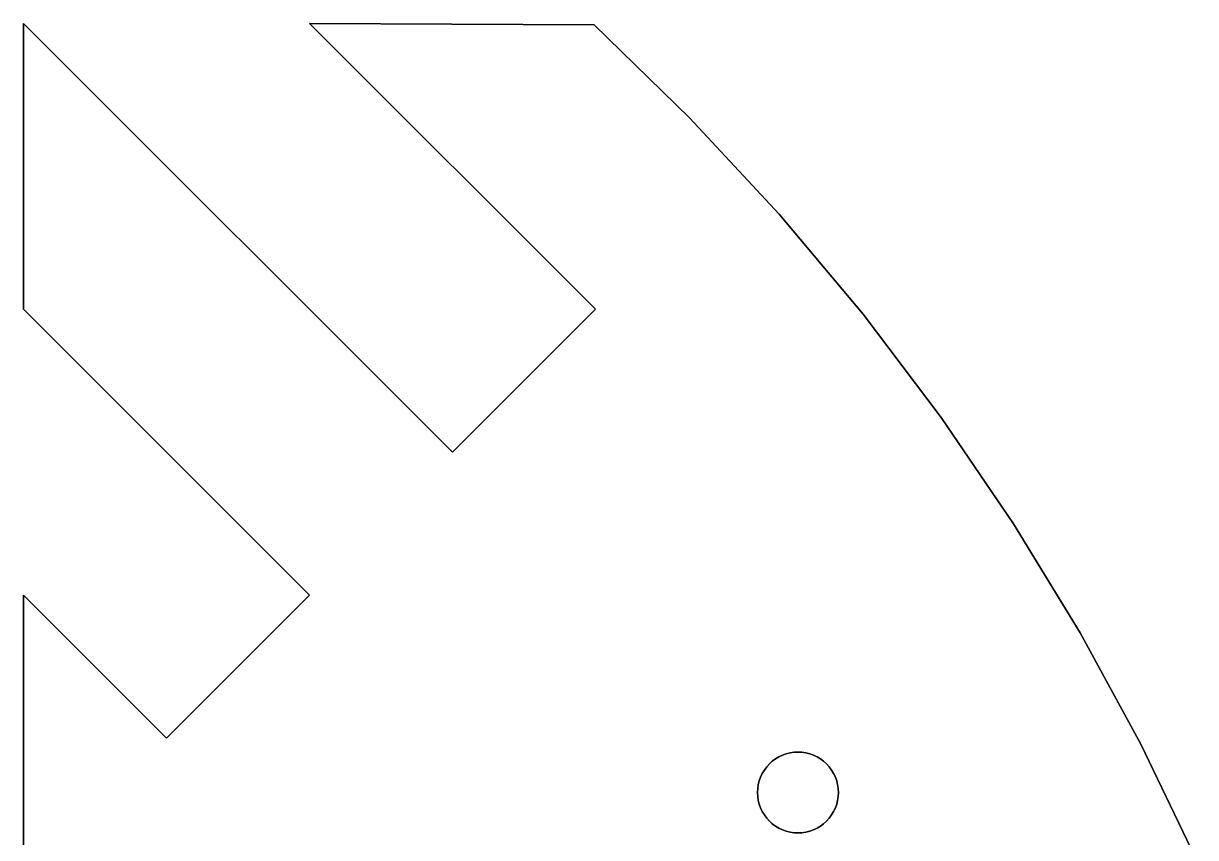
# Model space of a CAD drawing. Header units: metres. Extents: x 0 to 16, y 0 to 13.9.
# Drawn here: x 11.668 to 15.291, y 11.361 to 13.878 of the extents above; entities that cross this region are included whole.
import ezdxf

# ---------------------------------------------------------------- set-up
doc = ezdxf.new("R2010")
doc.units = ezdxf.units.M

msp = doc.modelspace()

# ---------------------------------------------------------------- linework, layer by layer
for points in [[(11.6681, 13.8778, 0.625), (11.6681, 13.8778), (11.6681, 12.9939), (11.6681, 12.9939, 0.625)], [(12.9939, 12.552, 0.625), (12.9939, 12.552), (11.6681, 13.8778), (11.6681, 13.8778, 0.625)], [(11.6681, 13.8778, 0.625), (11.6681, 13.8778), (12.9939, 12.552), (12.9939, 12.552, 0.625)], [(11.6681, 12.9939, 0.625), (11.6681, 12.9939), (11.6681, 13.8778), (11.6681, 13.8778, 0.625)], [(12.552, 13.8778, 0.625), (12.552, 13.8778), (13.4359, 12.9939), (13.4359, 12.9939, 0.625)], [(13.4317, 13.8733, 0.625), (13.4317, 13.8733), (12.552, 13.8778), (12.552, 13.8778, 0.625)], [(12.552, 13.8778, 0.625), (12.552, 13.8778), (13.4317, 13.8733), (13.4317, 13.8733, 0.625)], [(13.4359, 12.9939, 0.625), (13.4359, 12.9939), (12.552, 13.8778), (12.552, 13.8778, 0.625)], [(13.7269, 13.5862, 0.625), (13.7269, 13.5862), (13.4317, 13.8733), (13.4317, 13.8733, 0.625)], [(13.4317, 13.8733, 0.625), (13.4317, 13.8733), (13.7269, 13.5862), (13.7269, 13.5862, 0.625)], [(14.0042, 13.2877, 0.625), (14.0042, 13.2877), (13.7269, 13.5862), (13.7269, 13.5862, 0.625)], [(13.7269, 13.5862, 0.625), (13.7269, 13.5862), (14.0042, 13.2877), (14.0042, 13.2877, 0.625)], [(14.2636, 12.9785, 0.625), (14.2636, 12.9785), (14.0042, 13.2877), (14.0042, 13.2877, 0.625)], [(14.0042, 13.2877, 0.625), (14.0042, 13.2877), (14.2636, 12.9785), (14.2636, 12.9785, 0.625)], [(11.6681, 12.9939, 0.625), (11.6681, 12.9939), (12.552, 12.1101), (12.552, 12.1101, 0.625)], [(12.552, 12.1101, 0.625), (12.552, 12.1101), (11.6681, 12.9939), (11.6681, 12.9939, 0.625)], [(13.4359, 12.9939, 0.625), (13.4359, 12.9939), (12.9939, 12.552), (12.9939, 12.552, 0.625)], [(12.9939, 12.552, 0.625), (12.9939, 12.552), (13.4359, 12.9939), (13.4359, 12.9939, 0.625)], [(14.5051, 12.6593, 0.625), (14.5051, 12.6593), (14.2636, 12.9785), (14.2636, 12.9785, 0.625)], [(14.2636, 12.9785, 0.625), (14.2636, 12.9785), (14.5051, 12.6593), (14.5051, 12.6593, 0.625)], [(14.7286, 12.331, 0.625), (14.7286, 12.331), (14.5051, 12.6593), (14.5051, 12.6593, 0.625)], [(14.5051, 12.6593, 0.625), (14.5051, 12.6593), (14.7286, 12.331), (14.7286, 12.331, 0.625)], [(14.9341, 11.9941, 0.625), (14.9341, 11.9941), (14.7286, 12.331), (14.7286, 12.331, 0.625)], [(14.7286, 12.331, 0.625), (14.7286, 12.331), (14.9341, 11.9941), (14.9341, 11.9941, 0.625)], [(11.6681, 12.1101, 0.625), (11.6681, 12.1101), (11.6681, 11.2262), (11.6681, 11.2262, 0.625)], [(12.1101, 11.6681, 0.625), (12.1101, 11.6681), (11.6681, 12.1101), (11.6681, 12.1101, 0.625)], [(11.6681, 12.1101, 0.625), (11.6681, 12.1101), (12.1101, 11.6681), (12.1101, 11.6681, 0.625)], [(11.6681, 11.2262, 0.625), (11.6681, 11.2262), (11.6681, 12.1101), (11.6681, 12.1101, 0.625)], [(12.552, 12.1101, 0.625), (12.552, 12.1101), (12.1101, 11.6681), (12.1101, 11.6681, 0.625)], [(12.1101, 11.6681, 0.625), (12.1101, 11.6681), (12.552, 12.1101), (12.552, 12.1101, 0.625)], [(15.1216, 11.6493, 0.625), (15.1216, 11.6493), (14.9341, 11.9941), (14.9341, 11.9941, 0.625)], [(14.9341, 11.9941, 0.625), (14.9341, 11.9941), (15.1216, 11.6493), (15.1216, 11.6493, 0.625)], [(15.2911, 11.2975, 0.625), (15.2911, 11.2975), (15.1216, 11.6493), (15.1216, 11.6493, 0.625)], [(15.1216, 11.6493, 0.625), (15.1216, 11.6493), (15.2911, 11.2975), (15.2911, 11.2975, 0.625)], [(13.9738, 11.5884, 0.625), (13.9738, 11.5884), (13.9829, 11.5966), (13.9829, 11.5966, 0.625)], [(13.9829, 11.5966), (13.9738, 11.5884), (13.9738, 11.5884, 0.625), (13.9829, 11.5966, 0.625)], [(13.9829, 11.5966, 0.625), (13.9829, 11.5966), (13.9927, 11.6039), (13.9927, 11.6039, 0.625)], [(13.9927, 11.6039), (13.9829, 11.5966), (13.9829, 11.5966, 0.625), (13.9927, 11.6039, 0.625)], [(13.9927, 11.6039, 0.625), (13.9927, 11.6039), (14.0033, 11.6102), (14.0033, 11.6102, 0.625)], [(14.0033, 11.6102), (13.9927, 11.6039), (13.9927, 11.6039, 0.625), (14.0033, 11.6102, 0.625)], [(14.0033, 11.6102, 0.625), (14.0033, 11.6102), (14.0143, 11.6155), (14.0143, 11.6155, 0.625)], [(14.0143, 11.6155), (14.0033, 11.6102), (14.0033, 11.6102, 0.625), (14.0143, 11.6155, 0.625)], [(14.0143, 11.6155, 0.625), (14.0143, 11.6155), (14.0259, 11.6196), (14.0259, 11.6196, 0.625)], [(14.0259, 11.6196), (14.0143, 11.6155), (14.0143, 11.6155, 0.625), (14.0259, 11.6196, 0.625)], [(14.0259, 11.6196, 0.625), (14.0259, 11.6196), (14.0378, 11.6226), (14.0378, 11.6226, 0.625)], [(14.0378, 11.6226), (14.0259, 11.6196), (14.0259, 11.6196, 0.625), (14.0378, 11.6226, 0.625)], [(14.0378, 11.6226, 0.625), (14.0378, 11.6226), (14.0499, 11.6244), (14.0499, 11.6244, 0.625)], [(14.0499, 11.6244), (14.0378, 11.6226), (14.0378, 11.6226, 0.625), (14.0499, 11.6244, 0.625)], [(14.0499, 11.6244, 0.625), (14.0499, 11.6244), (14.0622, 11.625), (14.0622, 11.625, 0.625)], [(14.0622, 11.625), (14.0499, 11.6244), (14.0499, 11.6244, 0.625), (14.0622, 11.625, 0.625)], [(14.0622, 11.625, 0.625), (14.0622, 11.625), (14.0744, 11.6244), (14.0744, 11.6244, 0.625)], [(14.0744, 11.6244), (14.0622, 11.625), (14.0622, 11.625, 0.625), (14.0744, 11.6244, 0.625)], [(14.0744, 11.6244, 0.625), (14.0744, 11.6244), (14.0866, 11.6226), (14.0866, 11.6226, 0.625)], [(14.0866, 11.6226), (14.0744, 11.6244), (14.0744, 11.6244, 0.625), (14.0866, 11.6226, 0.625)], [(14.0866, 11.6226, 0.625), (14.0866, 11.6226), (14.0985, 11.6196), (14.0985, 11.6196, 0.625)], [(14.0985, 11.6196), (14.0866, 11.6226), (14.0866, 11.6226, 0.625), (14.0985, 11.6196, 0.625)], [(14.0985, 11.6196, 0.625), (14.0985, 11.6196), (14.11, 11.6155), (14.11, 11.6155, 0.625)], [(14.11, 11.6155), (14.0985, 11.6196), (14.0985, 11.6196, 0.625), (14.11, 11.6155, 0.625)], [(14.11, 11.6155, 0.625), (14.11, 11.6155), (14.1211, 11.6102), (14.1211, 11.6102, 0.625)], [(14.1211, 11.6102), (14.11, 11.6155), (14.11, 11.6155, 0.625), (14.1211, 11.6102, 0.625)], [(14.1211, 11.6102, 0.625), (14.1211, 11.6102), (14.1316, 11.6039), (14.1316, 11.6039, 0.625)], [(14.1316, 11.6039), (14.1211, 11.6102), (14.1211, 11.6102, 0.625), (14.1316, 11.6039, 0.625)], [(14.1316, 11.6039, 0.625), (14.1316, 11.6039), (14.1415, 11.5966), (14.1415, 11.5966, 0.625)], [(14.1415, 11.5966), (14.1316, 11.6039), (14.1316, 11.6039, 0.625), (14.1415, 11.5966, 0.625)], [(14.1415, 11.5966, 0.625), (14.1415, 11.5966), (14.1506, 11.5884), (14.1506, 11.5884, 0.625)], [(14.1506, 11.5884), (14.1415, 11.5966), (14.1415, 11.5966, 0.625), (14.1506, 11.5884, 0.625)], [(13.9467, 11.5478, 0.625), (13.9467, 11.5478), (13.9519, 11.5589), (13.9519, 11.5589, 0.625)], [(13.9519, 11.5589), (13.9467, 11.5478), (13.9467, 11.5478, 0.625), (13.9519, 11.5589, 0.625)], [(13.9519, 11.5589, 0.625), (13.9519, 11.5589), (13.9582, 11.5694), (13.9582, 11.5694, 0.625)], [(13.9582, 11.5694), (13.9519, 11.5589), (13.9519, 11.5589, 0.625), (13.9582, 11.5694, 0.625)], [(13.9582, 11.5694, 0.625), (13.9582, 11.5694), (13.9656, 11.5793), (13.9656, 11.5793, 0.625)], [(13.9656, 11.5793), (13.9582, 11.5694), (13.9582, 11.5694, 0.625), (13.9656, 11.5793, 0.625)], [(13.9656, 11.5793, 0.625), (13.9656, 11.5793), (13.9738, 11.5884), (13.9738, 11.5884, 0.625)], [(13.9738, 11.5884), (13.9656, 11.5793), (13.9656, 11.5793, 0.625), (13.9738, 11.5884, 0.625)], [(14.1506, 11.5884, 0.625), (14.1506, 11.5884), (14.1588, 11.5793), (14.1588, 11.5793, 0.625)], [(14.1588, 11.5793), (14.1506, 11.5884), (14.1506, 11.5884, 0.625), (14.1588, 11.5793, 0.625)], [(14.1588, 11.5793, 0.625), (14.1588, 11.5793), (14.1661, 11.5694), (14.1661, 11.5694, 0.625)], [(14.1661, 11.5694), (14.1588, 11.5793), (14.1588, 11.5793, 0.625), (14.1661, 11.5694, 0.625)], [(14.1661, 11.5694, 0.625), (14.1661, 11.5694), (14.1724, 11.5589), (14.1724, 11.5589, 0.625)], [(14.1724, 11.5589), (14.1661, 11.5694), (14.1661, 11.5694, 0.625), (14.1724, 11.5589, 0.625)], [(14.1724, 11.5589, 0.625), (14.1724, 11.5589), (14.1777, 11.5478), (14.1777, 11.5478, 0.625)], [(14.1777, 11.5478), (14.1724, 11.5589), (14.1724, 11.5589, 0.625), (14.1777, 11.5478, 0.625)], [(13.9378, 11.5123, 0.625), (13.9378, 11.5123), (13.9396, 11.5244), (13.9396, 11.5244, 0.625)], [(13.9396, 11.5244), (13.9378, 11.5123), (13.9378, 11.5123, 0.625), (13.9396, 11.5244, 0.625)], [(13.9396, 11.5244, 0.625), (13.9396, 11.5244), (13.9426, 11.5363), (13.9426, 11.5363, 0.625)], [(13.9426, 11.5363), (13.9396, 11.5244), (13.9396, 11.5244, 0.625), (13.9426, 11.5363, 0.625)], [(13.9426, 11.5363, 0.625), (13.9426, 11.5363), (13.9467, 11.5478), (13.9467, 11.5478, 0.625)], [(13.9467, 11.5478), (13.9426, 11.5363), (13.9426, 11.5363, 0.625), (13.9467, 11.5478, 0.625)], [(14.1777, 11.5478, 0.625), (14.1777, 11.5478), (14.1818, 11.5363), (14.1818, 11.5363, 0.625)], [(14.1818, 11.5363), (14.1777, 11.5478), (14.1777, 11.5478, 0.625), (14.1818, 11.5363, 0.625)], [(14.1818, 11.5363, 0.625), (14.1818, 11.5363), (14.1848, 11.5244), (14.1848, 11.5244, 0.625)], [(14.1848, 11.5244), (14.1818, 11.5363), (14.1818, 11.5363, 0.625), (14.1848, 11.5244, 0.625)], [(14.1848, 11.5244, 0.625), (14.1848, 11.5244), (14.1866, 11.5123), (14.1866, 11.5123, 0.625)], [(14.1866, 11.5123), (14.1848, 11.5244), (14.1848, 11.5244, 0.625), (14.1866, 11.5123, 0.625)], [(14.1848, 11.5244, 0.625), (14.1848, 11.5244), (14.1866, 11.5123), (14.1866, 11.5123, 0.625)], [(14.1866, 11.5123), (14.1848, 11.5244), (14.1848, 11.5244, 0.625), (14.1866, 11.5123, 0.625)], [(13.9372, 11.5, 0.625), (13.9372, 11.5), (13.9378, 11.5123), (13.9378, 11.5123, 0.625)], [(13.9378, 11.5123), (13.9372, 11.5), (13.9372, 11.5, 0.625), (13.9378, 11.5123, 0.625)], [(13.9378, 11.4877, 0.625), (13.9378, 11.4877), (13.9372, 11.5), (13.9372, 11.5, 0.625)], [(13.9372, 11.5), (13.9378, 11.4877), (13.9378, 11.4877, 0.625), (13.9372, 11.5, 0.625)], [(13.9396, 11.4756, 0.625), (13.9396, 11.4756), (13.9378, 11.4877), (13.9378, 11.4877, 0.625)], [(13.9378, 11.4877), (13.9396, 11.4756), (13.9396, 11.4756, 0.625), (13.9378, 11.4877, 0.625)], [(14.1866, 11.4877, 0.625), (14.1866, 11.4877), (14.1848, 11.4756), (14.1848, 11.4756, 0.625)], [(14.1848, 11.4756), (14.1866, 11.4877), (14.1866, 11.4877, 0.625), (14.1848, 11.4756, 0.625)], [(14.1866, 11.4877, 0.625), (14.1866, 11.4877), (14.1848, 11.4756), (14.1848, 11.4756, 0.625)], [(14.1848, 11.4756), (14.1866, 11.4877), (14.1866, 11.4877, 0.625), (14.1848, 11.4756, 0.625)], [(14.1866, 11.5123, 0.625), (14.1866, 11.5123), (14.1872, 11.5), (14.1872, 11.5, 0.625)], [(14.1872, 11.5), (14.1866, 11.5123), (14.1866, 11.5123, 0.625), (14.1872, 11.5, 0.625)], [(14.1866, 11.5123, 0.625), (14.1866, 11.5123), (14.1872, 11.5), (14.1872, 11.5, 0.625)], [(14.1872, 11.5), (14.1866, 11.5123), (14.1866, 11.5123, 0.625), (14.1872, 11.5, 0.625)], [(14.1872, 11.5, 0.625), (14.1872, 11.5), (14.1866, 11.4877), (14.1866, 11.4877, 0.625)], [(14.1866, 11.4877), (14.1872, 11.5), (14.1872, 11.5, 0.625), (14.1866, 11.4877, 0.625)], [(14.1872, 11.5, 0.625), (14.1872, 11.5), (14.1866, 11.4877), (14.1866, 11.4877, 0.625)], [(14.1866, 11.4877), (14.1872, 11.5), (14.1872, 11.5, 0.625), (14.1866, 11.4877, 0.625)], [(13.9426, 11.4637, 0.625), (13.9426, 11.4637), (13.9396, 11.4756), (13.9396, 11.4756, 0.625)], [(13.9396, 11.4756), (13.9426, 11.4637), (13.9426, 11.4637, 0.625), (13.9396, 11.4756, 0.625)], [(13.9426, 11.4637, 0.625), (13.9426, 11.4637), (13.9396, 11.4756), (13.9396, 11.4756, 0.625)], [(13.9396, 11.4756), (13.9426, 11.4637), (13.9426, 11.4637, 0.625), (13.9396, 11.4756, 0.625)], [(13.9467, 11.4522, 0.625), (13.9467, 11.4522), (13.9426, 11.4637), (13.9426, 11.4637, 0.625)], [(13.9426, 11.4637), (13.9467, 11.4522), (13.9467, 11.4522, 0.625), (13.9426, 11.4637, 0.625)], [(13.9467, 11.4522, 0.625), (13.9467, 11.4522), (13.9426, 11.4637), (13.9426, 11.4637, 0.625)], [(13.9426, 11.4637), (13.9467, 11.4522), (13.9467, 11.4522, 0.625), (13.9426, 11.4637, 0.625)], [(13.9519, 11.4411, 0.625), (13.9519, 11.4411), (13.9467, 11.4522), (13.9467, 11.4522, 0.625)], [(13.9467, 11.4522), (13.9519, 11.4411), (13.9519, 11.4411, 0.625), (13.9467, 11.4522, 0.625)], [(13.9519, 11.4411, 0.625), (13.9519, 11.4411), (13.9467, 11.4522), (13.9467, 11.4522, 0.625)], [(13.9467, 11.4522), (13.9519, 11.4411), (13.9519, 11.4411, 0.625), (13.9467, 11.4522, 0.625)], [(14.1777, 11.4522, 0.625), (14.1777, 11.4522), (14.1724, 11.4411), (14.1724, 11.4411, 0.625)], [(14.1724, 11.4411), (14.1777, 11.4522), (14.1777, 11.4522, 0.625), (14.1724, 11.4411, 0.625)], [(14.1777, 11.4522, 0.625), (14.1777, 11.4522), (14.1724, 11.4411), (14.1724, 11.4411, 0.625)], [(14.1724, 11.4411), (14.1777, 11.4522), (14.1777, 11.4522, 0.625), (14.1724, 11.4411, 0.625)], [(14.1818, 11.4637, 0.625), (14.1818, 11.4637), (14.1777, 11.4522), (14.1777, 11.4522, 0.625)], [(14.1777, 11.4522), (14.1818, 11.4637), (14.1818, 11.4637, 0.625), (14.1777, 11.4522, 0.625)], [(14.1818, 11.4637, 0.625), (14.1818, 11.4637), (14.1777, 11.4522), (14.1777, 11.4522, 0.625)], [(14.1777, 11.4522), (14.1818, 11.4637), (14.1818, 11.4637, 0.625), (14.1777, 11.4522, 0.625)], [(14.1848, 11.4756, 0.625), (14.1848, 11.4756), (14.1818, 11.4637), (14.1818, 11.4637, 0.625)], [(14.1818, 11.4637), (14.1848, 11.4756), (14.1848, 11.4756, 0.625), (14.1818, 11.4637, 0.625)], [(14.1848, 11.4756, 0.625), (14.1848, 11.4756), (14.1818, 11.4637), (14.1818, 11.4637, 0.625)], [(14.1818, 11.4637), (14.1848, 11.4756), (14.1848, 11.4756, 0.625), (14.1818, 11.4637, 0.625)], [(13.9582, 11.4306, 0.625), (13.9582, 11.4306), (13.9519, 11.4411), (13.9519, 11.4411, 0.625)], [(13.9519, 11.4411), (13.9582, 11.4306), (13.9582, 11.4306, 0.625), (13.9519, 11.4411, 0.625)], [(13.9582, 11.4306, 0.625), (13.9582, 11.4306), (13.9519, 11.4411), (13.9519, 11.4411, 0.625)], [(13.9519, 11.4411), (13.9582, 11.4306), (13.9582, 11.4306, 0.625), (13.9519, 11.4411, 0.625)], [(13.9656, 11.4207, 0.625), (13.9656, 11.4207), (13.9582, 11.4306), (13.9582, 11.4306, 0.625)], [(13.9582, 11.4306), (13.9656, 11.4207), (13.9656, 11.4207, 0.625), (13.9582, 11.4306, 0.625)], [(13.9656, 11.4207, 0.625), (13.9656, 11.4207), (13.9582, 11.4306), (13.9582, 11.4306, 0.625)], [(13.9582, 11.4306), (13.9656, 11.4207), (13.9656, 11.4207, 0.625), (13.9582, 11.4306, 0.625)], [(13.9738, 11.4116, 0.625), (13.9738, 11.4116), (13.9656, 11.4207), (13.9656, 11.4207, 0.625)], [(13.9656, 11.4207), (13.9738, 11.4116), (13.9738, 11.4116, 0.625), (13.9656, 11.4207, 0.625)], [(13.9738, 11.4116, 0.625), (13.9738, 11.4116), (13.9656, 11.4207), (13.9656, 11.4207, 0.625)], [(13.9656, 11.4207), (13.9738, 11.4116), (13.9738, 11.4116, 0.625), (13.9656, 11.4207, 0.625)], [(14.1588, 11.4207, 0.625), (14.1588, 11.4207), (14.1506, 11.4116), (14.1506, 11.4116, 0.625)], [(14.1506, 11.4116), (14.1588, 11.4207), (14.1588, 11.4207, 0.625), (14.1506, 11.4116, 0.625)], [(14.1588, 11.4207, 0.625), (14.1588, 11.4207), (14.1506, 11.4116), (14.1506, 11.4116, 0.625)], [(14.1506, 11.4116), (14.1588, 11.4207), (14.1588, 11.4207, 0.625), (14.1506, 11.4116, 0.625)], [(14.1661, 11.4306, 0.625), (14.1661, 11.4306), (14.1588, 11.4207), (14.1588, 11.4207, 0.625)], [(14.1588, 11.4207), (14.1661, 11.4306), (14.1661, 11.4306, 0.625), (14.1588, 11.4207, 0.625)], [(14.1661, 11.4306, 0.625), (14.1661, 11.4306), (14.1588, 11.4207), (14.1588, 11.4207, 0.625)], [(14.1588, 11.4207), (14.1661, 11.4306), (14.1661, 11.4306, 0.625), (14.1588, 11.4207, 0.625)], [(14.1724, 11.4411, 0.625), (14.1724, 11.4411), (14.1661, 11.4306), (14.1661, 11.4306, 0.625)], [(14.1661, 11.4306), (14.1724, 11.4411), (14.1724, 11.4411, 0.625), (14.1661, 11.4306, 0.625)], [(14.1724, 11.4411, 0.625), (14.1724, 11.4411), (14.1661, 11.4306), (14.1661, 11.4306, 0.625)], [(14.1661, 11.4306), (14.1724, 11.4411), (14.1724, 11.4411, 0.625), (14.1661, 11.4306, 0.625)], [(13.9829, 11.4034, 0.625), (13.9829, 11.4034), (13.9738, 11.4116), (13.9738, 11.4116, 0.625)], [(13.9738, 11.4116), (13.9829, 11.4034), (13.9829, 11.4034, 0.625), (13.9738, 11.4116, 0.625)], [(13.9829, 11.4034, 0.625), (13.9829, 11.4034), (13.9738, 11.4116), (13.9738, 11.4116, 0.625)], [(13.9738, 11.4116), (13.9829, 11.4034), (13.9829, 11.4034, 0.625), (13.9738, 11.4116, 0.625)], [(13.9927, 11.3961, 0.625), (13.9927, 11.3961), (13.9829, 11.4034), (13.9829, 11.4034, 0.625)], [(13.9829, 11.4034), (13.9927, 11.3961), (13.9927, 11.3961, 0.625), (13.9829, 11.4034, 0.625)], [(13.9927, 11.3961, 0.625), (13.9927, 11.3961), (13.9829, 11.4034), (13.9829, 11.4034, 0.625)], [(13.9829, 11.4034), (13.9927, 11.3961), (13.9927, 11.3961, 0.625), (13.9829, 11.4034, 0.625)], [(14.0033, 11.3898, 0.625), (14.0033, 11.3898), (13.9927, 11.3961), (13.9927, 11.3961, 0.625)], [(13.9927, 11.3961), (14.0033, 11.3898), (14.0033, 11.3898, 0.625), (13.9927, 11.3961, 0.625)], [(14.0033, 11.3898, 0.625), (14.0033, 11.3898), (13.9927, 11.3961), (13.9927, 11.3961, 0.625)], [(13.9927, 11.3961), (14.0033, 11.3898), (14.0033, 11.3898, 0.625), (13.9927, 11.3961, 0.625)], [(14.0143, 11.3845, 0.625), (14.0143, 11.3845), (14.0033, 11.3898), (14.0033, 11.3898, 0.625)], [(14.0033, 11.3898), (14.0143, 11.3845), (14.0143, 11.3845, 0.625), (14.0033, 11.3898, 0.625)], [(14.0143, 11.3845, 0.625), (14.0143, 11.3845), (14.0033, 11.3898), (14.0033, 11.3898, 0.625)], [(14.0033, 11.3898), (14.0143, 11.3845), (14.0143, 11.3845, 0.625), (14.0033, 11.3898, 0.625)], [(14.0259, 11.3804, 0.625), (14.0259, 11.3804), (14.0143, 11.3845), (14.0143, 11.3845, 0.625)], [(14.0143, 11.3845), (14.0259, 11.3804), (14.0259, 11.3804, 0.625), (14.0143, 11.3845, 0.625)], [(14.0259, 11.3804, 0.625), (14.0259, 11.3804), (14.0143, 11.3845), (14.0143, 11.3845, 0.625)], [(14.0143, 11.3845), (14.0259, 11.3804), (14.0259, 11.3804, 0.625), (14.0143, 11.3845, 0.625)], [(14.0378, 11.3774, 0.625), (14.0378, 11.3774), (14.0259, 11.3804), (14.0259, 11.3804, 0.625)], [(14.0259, 11.3804), (14.0378, 11.3774), (14.0378, 11.3774, 0.625), (14.0259, 11.3804, 0.625)], [(14.0378, 11.3774, 0.625), (14.0378, 11.3774), (14.0259, 11.3804), (14.0259, 11.3804, 0.625)], [(14.0259, 11.3804), (14.0378, 11.3774), (14.0378, 11.3774, 0.625), (14.0259, 11.3804, 0.625)], [(14.0499, 11.3756, 0.625), (14.0499, 11.3756), (14.0378, 11.3774), (14.0378, 11.3774, 0.625)], [(14.0378, 11.3774), (14.0499, 11.3756), (14.0499, 11.3756, 0.625), (14.0378, 11.3774, 0.625)], [(14.0499, 11.3756, 0.625), (14.0499, 11.3756), (14.0378, 11.3774), (14.0378, 11.3774, 0.625)], [(14.0378, 11.3774), (14.0499, 11.3756), (14.0499, 11.3756, 0.625), (14.0378, 11.3774, 0.625)], [(14.0866, 11.3774, 0.625), (14.0866, 11.3774), (14.0744, 11.3756), (14.0744, 11.3756, 0.625)], [(14.0744, 11.3756), (14.0866, 11.3774), (14.0866, 11.3774, 0.625), (14.0744, 11.3756, 0.625)], [(14.0866, 11.3774, 0.625), (14.0866, 11.3774), (14.0744, 11.3756), (14.0744, 11.3756, 0.625)], [(14.0744, 11.3756), (14.0866, 11.3774), (14.0866, 11.3774, 0.625), (14.0744, 11.3756, 0.625)], [(14.0985, 11.3804, 0.625), (14.0985, 11.3804), (14.0866, 11.3774), (14.0866, 11.3774, 0.625)], [(14.0866, 11.3774), (14.0985, 11.3804), (14.0985, 11.3804, 0.625), (14.0866, 11.3774, 0.625)], [(14.0985, 11.3804, 0.625), (14.0985, 11.3804), (14.0866, 11.3774), (14.0866, 11.3774, 0.625)], [(14.0866, 11.3774), (14.0985, 11.3804), (14.0985, 11.3804, 0.625), (14.0866, 11.3774, 0.625)], [(14.11, 11.3845, 0.625), (14.11, 11.3845), (14.0985, 11.3804), (14.0985, 11.3804, 0.625)], [(14.0985, 11.3804), (14.11, 11.3845), (14.11, 11.3845, 0.625), (14.0985, 11.3804, 0.625)], [(14.11, 11.3845, 0.625), (14.11, 11.3845), (14.0985, 11.3804), (14.0985, 11.3804, 0.625)], [(14.0985, 11.3804), (14.11, 11.3845), (14.11, 11.3845, 0.625), (14.0985, 11.3804, 0.625)], [(14.1211, 11.3898, 0.625), (14.1211, 11.3898), (14.11, 11.3845), (14.11, 11.3845, 0.625)], [(14.11, 11.3845), (14.1211, 11.3898), (14.1211, 11.3898, 0.625), (14.11, 11.3845, 0.625)], [(14.1211, 11.3898, 0.625), (14.1211, 11.3898), (14.11, 11.3845), (14.11, 11.3845, 0.625)], [(14.11, 11.3845), (14.1211, 11.3898), (14.1211, 11.3898, 0.625), (14.11, 11.3845, 0.625)], [(14.1316, 11.3961, 0.625), (14.1316, 11.3961), (14.1211, 11.3898), (14.1211, 11.3898, 0.625)], [(14.1211, 11.3898), (14.1316, 11.3961), (14.1316, 11.3961, 0.625), (14.1211, 11.3898, 0.625)], [(14.1316, 11.3961, 0.625), (14.1316, 11.3961), (14.1211, 11.3898), (14.1211, 11.3898, 0.625)], [(14.1211, 11.3898), (14.1316, 11.3961), (14.1316, 11.3961, 0.625), (14.1211, 11.3898, 0.625)], [(14.1415, 11.4034, 0.625), (14.1415, 11.4034), (14.1316, 11.3961), (14.1316, 11.3961, 0.625)], [(14.1316, 11.3961), (14.1415, 11.4034), (14.1415, 11.4034, 0.625), (14.1316, 11.3961, 0.625)], [(14.1415, 11.4034, 0.625), (14.1415, 11.4034), (14.1316, 11.3961), (14.1316, 11.3961, 0.625)], [(14.1316, 11.3961), (14.1415, 11.4034), (14.1415, 11.4034, 0.625), (14.1316, 11.3961, 0.625)], [(14.1506, 11.4116, 0.625), (14.1506, 11.4116), (14.1415, 11.4034), (14.1415, 11.4034, 0.625)], [(14.1415, 11.4034), (14.1506, 11.4116), (14.1506, 11.4116, 0.625), (14.1415, 11.4034, 0.625)], [(14.1506, 11.4116, 0.625), (14.1506, 11.4116), (14.1415, 11.4034), (14.1415, 11.4034, 0.625)], [(14.1415, 11.4034), (14.1506, 11.4116), (14.1506, 11.4116, 0.625), (14.1415, 11.4034, 0.625)], [(14.0622, 11.375, 0.625), (14.0622, 11.375), (14.0499, 11.3756), (14.0499, 11.3756, 0.625)], [(14.0499, 11.3756), (14.0622, 11.375), (14.0622, 11.375, 0.625), (14.0499, 11.3756, 0.625)], [(14.0622, 11.375, 0.625), (14.0622, 11.375), (14.0499, 11.3756), (14.0499, 11.3756, 0.625)], [(14.0499, 11.3756), (14.0622, 11.375), (14.0622, 11.375, 0.625), (14.0499, 11.3756, 0.625)], [(14.0744, 11.3756, 0.625), (14.0744, 11.3756), (14.0622, 11.375), (14.0622, 11.375, 0.625)], [(14.0622, 11.375), (14.0744, 11.3756), (14.0744, 11.3756, 0.625), (14.0622, 11.375, 0.625)], [(14.0744, 11.3756, 0.625), (14.0744, 11.3756), (14.0622, 11.375), (14.0622, 11.375, 0.625)], [(14.0622, 11.375), (14.0744, 11.3756), (14.0744, 11.3756, 0.625), (14.0622, 11.375, 0.625)]]:
    msp.add_3dface(points)

doc.saveas('drawing.dxf')
